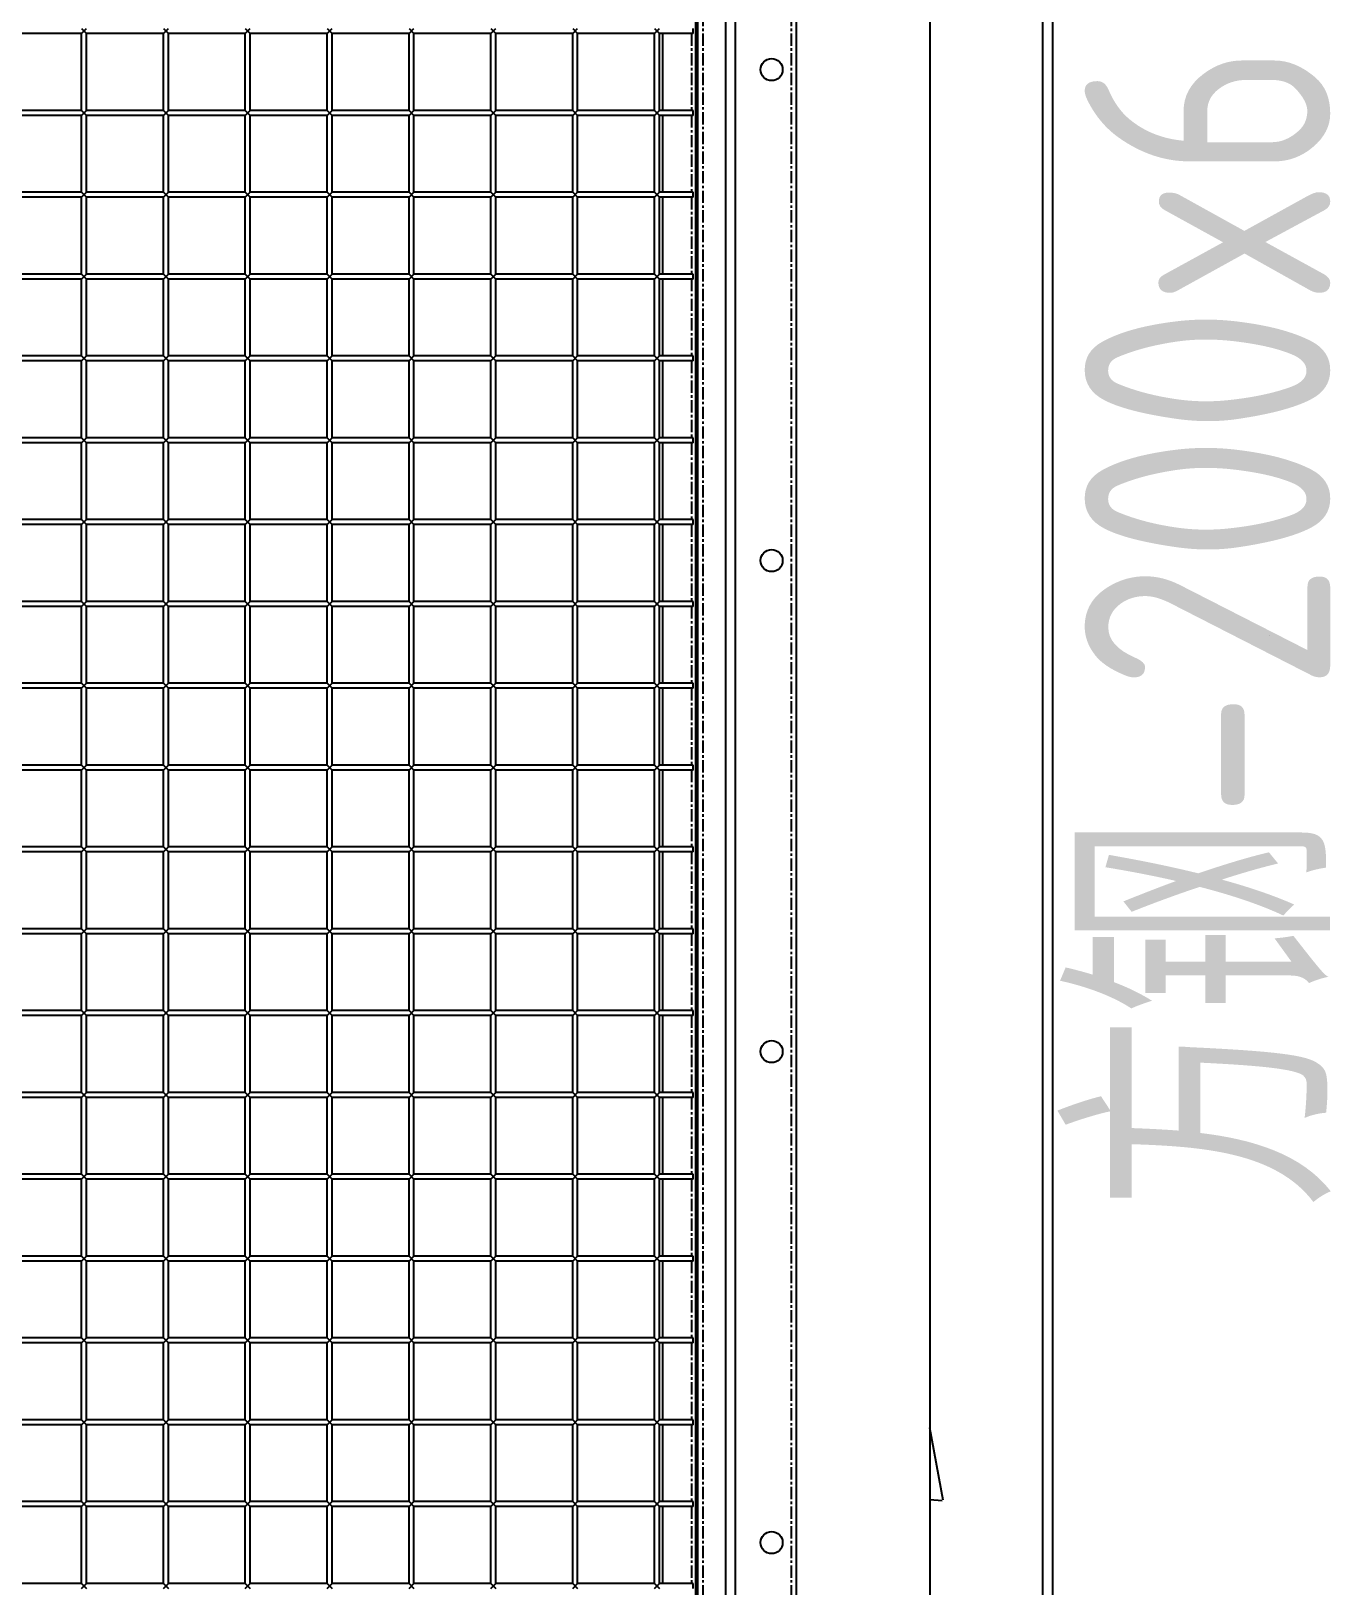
# Model space of a CAD drawing. Header units: millimetres. Extents: x -198529 to 244266, y -64 to 158464.
# Drawn here: x -143985 to -143191, y 107424 to 108374 of the extents above; entities that cross this region are included whole.
import ezdxf

# ---------------------------------------------------------------- set-up
doc = ezdxf.new("R2010")
doc.units = ezdxf.units.MM
doc.linetypes.add('CENTER', pattern=[12, 7.5, -1.5, 1.5, -1.5])
for name, color, linetype in [('0-DCC', 30, 'Continuous'), ('0-DCC-STRUC-T', 4, 'Continuous'), ('COIL-BANK', 8, 'Continuous'), ('K-CEIL-DCC-RACK', 10, 'Continuous')]:
    doc.layers.add(name, color=color, linetype=linetype)
doc.styles.add('EDRI-COM', font='tssdeng.shx', dxfattribs={"width": 0.8, "bigfont": 'hztxt.shx'})

# ---------------------------------------------------------------- blocks, each defined once
blk = doc.blocks.new('DCC2850x2600(左)')
at = {"color": 0, "linetype": 'Continuous'}
for p, q in [((50640, -74478.48), (50640, -71878.48)), ((50700, -71878.48), (50700, -74478.48)), ((50638.5, -71930.88), (50638.5, -74426.08)), ((50263.5, -73006.48), (50216.5, -73006.48)), ((50263.5, -73006.48), (50266.5, -73003.48)), ((50263.5, -73003.48), (50266.5, -73006.48)), ((50263.5, -73053.48), (50263.5, -73006.48)), ((50313.5, -73006.48), (50266.5, -73006.48)), ((50266.5, -73053.48), (50266.5, -73006.48)), ((50313.5, -73006.48), (50316.5, -73003.48)), ((50313.5, -73003.48), (50316.5, -73006.48)), ((50313.5, -73053.48), (50313.5, -73006.48)), ((50363.5, -73006.48), (50316.5, -73006.48)), ((50316.5, -73053.48), (50316.5, -73006.48)), ((50363.5, -73006.48), (50366.5, -73003.48)), ((50363.5, -73003.48), (50366.5, -73006.48)), ((50363.5, -73053.48), (50363.5, -73006.48)), ((50413.5, -73006.48), (50366.5, -73006.48)), ((50366.5, -73053.48), (50366.5, -73006.48)), ((50413.5, -73006.48), (50416.5, -73003.48)), ((50413.5, -73003.48), (50416.5, -73006.48)), ((50413.5, -73053.48), (50413.5, -73006.48)), ((50463.5, -73006.48), (50416.5, -73006.48)), ((50416.5, -73053.48), (50416.5, -73006.48)), ((50463.5, -73006.48), (50466.5, -73003.48)), ((50463.5, -73003.48), (50466.5, -73006.48)), ((50463.5, -73053.48), (50463.5, -73006.48)), ((50513.5, -73006.48), (50466.5, -73006.48)), ((50466.5, -73053.48), (50466.5, -73006.48)), ((50513.5, -73006.48), (50516.5, -73003.48)), ((50513.5, -73003.48), (50516.5, -73006.48)), ((50513.5, -73053.48), (50513.5, -73006.48)), ((50563.5, -73006.48), (50516.5, -73006.48)), ((50516.5, -73053.48), (50516.5, -73006.48)), ((50563.5, -73006.48), (50566.5, -73003.48)), ((50563.5, -73003.48), (50566.5, -73006.48)), ((50563.5, -73053.48), (50563.5, -73006.48)), ((50566.5, -73053.48), (50566.5, -73006.48)), ((50613.5, -73006.48), (50566.5, -73006.48)), ((50613.5, -73006.48), (50616.5, -73003.48)), ((50613.5, -73003.48), (50616.5, -73006.48)), ((50613.5, -73053.48), (50613.5, -73006.48)), ((50637, -73006.48), (50616.5, -73006.48)), ((50616.5, -73053.48), (50616.5, -73006.48)), ((50618.5, -73053.48), (50618.5, -73006.48)), ((50637, -73006.48), (50637, -73003.48)), ((50263.5, -73053.48), (50216.5, -73053.48)), ((50263.5, -73056.48), (50266.5, -73053.48)), ((50263.5, -73053.48), (50266.5, -73056.48)), ((50313.5, -73053.48), (50266.5, -73053.48)), ((50313.5, -73056.48), (50316.5, -73053.48)), ((50313.5, -73053.48), (50316.5, -73056.48)), ((50363.5, -73053.48), (50316.5, -73053.48)), ((50363.5, -73056.48), (50366.5, -73053.48)), ((50363.5, -73053.48), (50366.5, -73056.48)), ((50413.5, -73053.48), (50366.5, -73053.48)), ((50413.5, -73056.48), (50416.5, -73053.48)), ((50413.5, -73053.48), (50416.5, -73056.48)), ((50463.5, -73053.48), (50416.5, -73053.48)), ((50463.5, -73056.48), (50466.5, -73053.48)), ((50463.5, -73053.48), (50466.5, -73056.48)), ((50513.5, -73053.48), (50466.5, -73053.48)), ((50513.5, -73056.48), (50516.5, -73053.48)), ((50513.5, -73053.48), (50516.5, -73056.48)), ((50563.5, -73053.48), (50516.5, -73053.48)), ((50563.5, -73056.48), (50566.5, -73053.48)), ((50563.5, -73053.48), (50566.5, -73056.48)), ((50613.5, -73053.48), (50566.5, -73053.48)), ((50613.5, -73056.48), (50616.5, -73053.48)), ((50613.5, -73053.48), (50616.5, -73056.48)), ((50637, -73053.48), (50616.5, -73053.48)), ((50637, -73056.48), (50637, -73053.48)), ((50263.5, -73056.48), (50216.5, -73056.48)), ((50263.5, -73103.48), (50263.5, -73056.48)), ((50313.5, -73056.48), (50266.5, -73056.48)), ((50266.5, -73103.48), (50266.5, -73056.48)), ((50313.5, -73103.48), (50313.5, -73056.48)), ((50363.5, -73056.48), (50316.5, -73056.48)), ((50316.5, -73103.48), (50316.5, -73056.48)), ((50363.5, -73103.48), (50363.5, -73056.48)), ((50413.5, -73056.48), (50366.5, -73056.48)), ((50366.5, -73103.48), (50366.5, -73056.48)), ((50413.5, -73103.48), (50413.5, -73056.48)), ((50463.5, -73056.48), (50416.5, -73056.48)), ((50416.5, -73103.48), (50416.5, -73056.48)), ((50463.5, -73103.48), (50463.5, -73056.48)), ((50513.5, -73056.48), (50466.5, -73056.48)), ((50466.5, -73103.48), (50466.5, -73056.48)), ((50513.5, -73103.48), (50513.5, -73056.48)), ((50563.5, -73056.48), (50516.5, -73056.48)), ((50516.5, -73103.48), (50516.5, -73056.48)), ((50563.5, -73103.48), (50563.5, -73056.48)), ((50566.5, -73103.48), (50566.5, -73056.48)), ((50613.5, -73056.48), (50566.5, -73056.48)), ((50613.5, -73103.48), (50613.5, -73056.48)), ((50637, -73056.48), (50616.5, -73056.48)), ((50616.5, -73103.48), (50616.5, -73056.48)), ((50618.5, -73103.48), (50618.5, -73056.48)), ((50263.5, -73103.48), (50216.5, -73103.48)), ((50263.5, -73106.48), (50216.5, -73106.48)), ((50263.5, -73106.48), (50266.5, -73103.48)), ((50263.5, -73103.48), (50266.5, -73106.48)), ((50263.5, -73153.48), (50263.5, -73106.48)), ((50313.5, -73103.48), (50266.5, -73103.48)), ((50313.5, -73106.48), (50266.5, -73106.48)), ((50266.5, -73153.48), (50266.5, -73106.48)), ((50313.5, -73106.48), (50316.5, -73103.48)), ((50313.5, -73103.48), (50316.5, -73106.48)), ((50313.5, -73153.48), (50313.5, -73106.48)), ((50363.5, -73103.48), (50316.5, -73103.48)), ((50363.5, -73106.48), (50316.5, -73106.48)), ((50316.5, -73153.48), (50316.5, -73106.48)), ((50363.5, -73106.48), (50366.5, -73103.48)), ((50363.5, -73103.48), (50366.5, -73106.48)), ((50363.5, -73153.48), (50363.5, -73106.48)), ((50413.5, -73103.48), (50366.5, -73103.48)), ((50413.5, -73106.48), (50366.5, -73106.48)), ((50366.5, -73153.48), (50366.5, -73106.48)), ((50413.5, -73106.48), (50416.5, -73103.48)), ((50413.5, -73103.48), (50416.5, -73106.48)), ((50413.5, -73153.48), (50413.5, -73106.48)), ((50463.5, -73103.48), (50416.5, -73103.48)), ((50463.5, -73106.48), (50416.5, -73106.48)), ((50416.5, -73153.48), (50416.5, -73106.48)), ((50463.5, -73106.48), (50466.5, -73103.48)), ((50463.5, -73103.48), (50466.5, -73106.48)), ((50463.5, -73153.48), (50463.5, -73106.48)), ((50513.5, -73103.48), (50466.5, -73103.48)), ((50513.5, -73106.48), (50466.5, -73106.48)), ((50466.5, -73153.48), (50466.5, -73106.48)), ((50513.5, -73106.48), (50516.5, -73103.48)), ((50513.5, -73103.48), (50516.5, -73106.48)), ((50513.5, -73153.48), (50513.5, -73106.48)), ((50563.5, -73103.48), (50516.5, -73103.48)), ((50563.5, -73106.48), (50516.5, -73106.48)), ((50516.5, -73153.48), (50516.5, -73106.48)), ((50563.5, -73106.48), (50566.5, -73103.48)), ((50563.5, -73103.48), (50566.5, -73106.48)), ((50563.5, -73153.48), (50563.5, -73106.48)), ((50613.5, -73103.48), (50566.5, -73103.48)), ((50566.5, -73153.48), (50566.5, -73106.48)), ((50613.5, -73106.48), (50566.5, -73106.48)), ((50613.5, -73106.48), (50616.5, -73103.48)), ((50613.5, -73103.48), (50616.5, -73106.48)), ((50613.5, -73153.48), (50613.5, -73106.48)), ((50637, -73103.48), (50616.5, -73103.48)), ((50637, -73106.48), (50616.5, -73106.48)), ((50616.5, -73153.48), (50616.5, -73106.48)), ((50618.5, -73153.48), (50618.5, -73106.48)), ((50637, -73106.48), (50637, -73103.48)), ((50263.5, -73153.48), (50216.5, -73153.48)), ((50263.5, -73156.48), (50216.5, -73156.48)), ((50263.5, -73156.48), (50266.5, -73153.48)), ((50263.5, -73153.48), (50266.5, -73156.48)), ((50263.5, -73203.48), (50263.5, -73156.48)), ((50313.5, -73153.48), (50266.5, -73153.48)), ((50313.5, -73156.48), (50266.5, -73156.48)), ((50266.5, -73203.48), (50266.5, -73156.48)), ((50313.5, -73156.48), (50316.5, -73153.48)), ((50313.5, -73153.48), (50316.5, -73156.48)), ((50313.5, -73203.48), (50313.5, -73156.48)), ((50363.5, -73153.48), (50316.5, -73153.48)), ((50363.5, -73156.48), (50316.5, -73156.48)), ((50316.5, -73203.48), (50316.5, -73156.48)), ((50363.5, -73156.48), (50366.5, -73153.48)), ((50363.5, -73153.48), (50366.5, -73156.48)), ((50363.5, -73203.48), (50363.5, -73156.48)), ((50413.5, -73153.48), (50366.5, -73153.48)), ((50413.5, -73156.48), (50366.5, -73156.48)), ((50366.5, -73203.48), (50366.5, -73156.48)), ((50413.5, -73156.48), (50416.5, -73153.48)), ((50413.5, -73153.48), (50416.5, -73156.48)), ((50413.5, -73203.48), (50413.5, -73156.48)), ((50463.5, -73153.48), (50416.5, -73153.48)), ((50463.5, -73156.48), (50416.5, -73156.48)), ((50416.5, -73203.48), (50416.5, -73156.48)), ((50463.5, -73156.48), (50466.5, -73153.48)), ((50463.5, -73153.48), (50466.5, -73156.48)), ((50463.5, -73203.48), (50463.5, -73156.48)), ((50513.5, -73153.48), (50466.5, -73153.48)), ((50513.5, -73156.48), (50466.5, -73156.48)), ((50466.5, -73203.48), (50466.5, -73156.48)), ((50513.5, -73156.48), (50516.5, -73153.48)), ((50513.5, -73153.48), (50516.5, -73156.48)), ((50513.5, -73203.48), (50513.5, -73156.48)), ((50563.5, -73153.48), (50516.5, -73153.48)), ((50563.5, -73156.48), (50516.5, -73156.48)), ((50516.5, -73203.48), (50516.5, -73156.48)), ((50563.5, -73156.48), (50566.5, -73153.48)), ((50563.5, -73153.48), (50566.5, -73156.48)), ((50563.5, -73203.48), (50563.5, -73156.48)), ((50613.5, -73153.48), (50566.5, -73153.48)), ((50566.5, -73203.48), (50566.5, -73156.48)), ((50613.5, -73156.48), (50566.5, -73156.48)), ((50613.5, -73156.48), (50616.5, -73153.48)), ((50613.5, -73153.48), (50616.5, -73156.48)), ((50613.5, -73203.48), (50613.5, -73156.48)), ((50637, -73153.48), (50616.5, -73153.48)), ((50637, -73156.48), (50616.5, -73156.48)), ((50616.5, -73203.48), (50616.5, -73156.48)), ((50618.5, -73203.48), (50618.5, -73156.48)), ((50637, -73156.48), (50637, -73153.48)), ((50263.5, -73203.48), (50216.5, -73203.48)), ((50263.5, -73206.48), (50216.5, -73206.48)), ((50263.5, -73206.48), (50266.5, -73203.48)), ((50263.5, -73203.48), (50266.5, -73206.48)), ((50263.5, -73253.48), (50263.5, -73206.48)), ((50313.5, -73203.48), (50266.5, -73203.48)), ((50313.5, -73206.48), (50266.5, -73206.48)), ((50266.5, -73253.48), (50266.5, -73206.48)), ((50313.5, -73206.48), (50316.5, -73203.48)), ((50313.5, -73203.48), (50316.5, -73206.48)), ((50313.5, -73253.48), (50313.5, -73206.48)), ((50363.5, -73203.48), (50316.5, -73203.48)), ((50363.5, -73206.48), (50316.5, -73206.48)), ((50316.5, -73253.48), (50316.5, -73206.48)), ((50363.5, -73206.48), (50366.5, -73203.48)), ((50363.5, -73203.48), (50366.5, -73206.48)), ((50363.5, -73253.48), (50363.5, -73206.48)), ((50413.5, -73203.48), (50366.5, -73203.48)), ((50413.5, -73206.48), (50366.5, -73206.48)), ((50366.5, -73253.48), (50366.5, -73206.48)), ((50413.5, -73206.48), (50416.5, -73203.48)), ((50413.5, -73203.48), (50416.5, -73206.48)), ((50413.5, -73253.48), (50413.5, -73206.48)), ((50463.5, -73203.48), (50416.5, -73203.48)), ((50463.5, -73206.48), (50416.5, -73206.48)), ((50416.5, -73253.48), (50416.5, -73206.48)), ((50463.5, -73206.48), (50466.5, -73203.48)), ((50463.5, -73203.48), (50466.5, -73206.48)), ((50463.5, -73253.48), (50463.5, -73206.48)), ((50513.5, -73203.48), (50466.5, -73203.48)), ((50513.5, -73206.48), (50466.5, -73206.48)), ((50466.5, -73253.48), (50466.5, -73206.48)), ((50513.5, -73206.48), (50516.5, -73203.48)), ((50513.5, -73203.48), (50516.5, -73206.48)), ((50513.5, -73253.48), (50513.5, -73206.48)), ((50563.5, -73203.48), (50516.5, -73203.48)), ((50563.5, -73206.48), (50516.5, -73206.48)), ((50516.5, -73253.48), (50516.5, -73206.48)), ((50563.5, -73206.48), (50566.5, -73203.48)), ((50563.5, -73203.48), (50566.5, -73206.48)), ((50563.5, -73253.48), (50563.5, -73206.48)), ((50613.5, -73203.48), (50566.5, -73203.48)), ((50566.5, -73253.48), (50566.5, -73206.48)), ((50613.5, -73206.48), (50566.5, -73206.48)), ((50613.5, -73206.48), (50616.5, -73203.48)), ((50613.5, -73203.48), (50616.5, -73206.48)), ((50613.5, -73253.48), (50613.5, -73206.48)), ((50637, -73203.48), (50616.5, -73203.48)), ((50637, -73206.48), (50616.5, -73206.48)), ((50616.5, -73253.48), (50616.5, -73206.48)), ((50618.5, -73253.48), (50618.5, -73206.48)), ((50637, -73206.48), (50637, -73203.48)), ((50263.5, -73253.48), (50216.5, -73253.48)), ((50263.5, -73256.48), (50266.5, -73253.48)), ((50263.5, -73253.48), (50266.5, -73256.48)), ((50313.5, -73253.48), (50266.5, -73253.48)), ((50313.5, -73256.48), (50316.5, -73253.48)), ((50313.5, -73253.48), (50316.5, -73256.48)), ((50363.5, -73253.48), (50316.5, -73253.48)), ((50363.5, -73256.48), (50366.5, -73253.48)), ((50363.5, -73253.48), (50366.5, -73256.48)), ((50413.5, -73253.48), (50366.5, -73253.48)), ((50413.5, -73256.48), (50416.5, -73253.48)), ((50413.5, -73253.48), (50416.5, -73256.48)), ((50463.5, -73253.48), (50416.5, -73253.48)), ((50463.5, -73256.48), (50466.5, -73253.48)), ((50463.5, -73253.48), (50466.5, -73256.48)), ((50513.5, -73253.48), (50466.5, -73253.48)), ((50513.5, -73256.48), (50516.5, -73253.48)), ((50513.5, -73253.48), (50516.5, -73256.48)), ((50563.5, -73253.48), (50516.5, -73253.48)), ((50563.5, -73256.48), (50566.5, -73253.48)), ((50563.5, -73253.48), (50566.5, -73256.48)), ((50613.5, -73253.48), (50566.5, -73253.48)), ((50613.5, -73256.48), (50616.5, -73253.48)), ((50613.5, -73253.48), (50616.5, -73256.48)), ((50637, -73253.48), (50616.5, -73253.48)), ((50637, -73256.48), (50637, -73253.48)), ((50263.5, -73256.48), (50216.5, -73256.48)), ((50263.5, -73303.48), (50263.5, -73256.48)), ((50313.5, -73256.48), (50266.5, -73256.48)), ((50266.5, -73303.48), (50266.5, -73256.48)), ((50313.5, -73303.48), (50313.5, -73256.48)), ((50363.5, -73256.48), (50316.5, -73256.48)), ((50316.5, -73303.48), (50316.5, -73256.48)), ((50363.5, -73303.48), (50363.5, -73256.48)), ((50413.5, -73256.48), (50366.5, -73256.48)), ((50366.5, -73303.48), (50366.5, -73256.48)), ((50413.5, -73303.48), (50413.5, -73256.48)), ((50463.5, -73256.48), (50416.5, -73256.48)), ((50416.5, -73303.48), (50416.5, -73256.48)), ((50463.5, -73303.48), (50463.5, -73256.48)), ((50513.5, -73256.48), (50466.5, -73256.48)), ((50466.5, -73303.48), (50466.5, -73256.48)), ((50513.5, -73303.48), (50513.5, -73256.48)), ((50563.5, -73256.48), (50516.5, -73256.48)), ((50516.5, -73303.48), (50516.5, -73256.48)), ((50563.5, -73303.48), (50563.5, -73256.48)), ((50566.5, -73303.48), (50566.5, -73256.48)), ((50613.5, -73256.48), (50566.5, -73256.48)), ((50613.5, -73303.48), (50613.5, -73256.48)), ((50637, -73256.48), (50616.5, -73256.48)), ((50616.5, -73303.48), (50616.5, -73256.48)), ((50618.5, -73303.48), (50618.5, -73256.48)), ((50263.5, -73303.48), (50216.5, -73303.48)), ((50263.5, -73306.48), (50216.5, -73306.48)), ((50263.5, -73306.48), (50266.5, -73303.48)), ((50263.5, -73303.48), (50266.5, -73306.48)), ((50263.5, -73353.48), (50263.5, -73306.48)), ((50313.5, -73303.48), (50266.5, -73303.48)), ((50313.5, -73306.48), (50266.5, -73306.48)), ((50266.5, -73353.48), (50266.5, -73306.48)), ((50313.5, -73306.48), (50316.5, -73303.48)), ((50313.5, -73303.48), (50316.5, -73306.48)), ((50313.5, -73353.48), (50313.5, -73306.48)), ((50363.5, -73303.48), (50316.5, -73303.48)), ((50363.5, -73306.48), (50316.5, -73306.48)), ((50316.5, -73353.48), (50316.5, -73306.48)), ((50363.5, -73306.48), (50366.5, -73303.48)), ((50363.5, -73303.48), (50366.5, -73306.48)), ((50363.5, -73353.48), (50363.5, -73306.48)), ((50413.5, -73303.48), (50366.5, -73303.48)), ((50413.5, -73306.48), (50366.5, -73306.48)), ((50366.5, -73353.48), (50366.5, -73306.48)), ((50413.5, -73306.48), (50416.5, -73303.48)), ((50413.5, -73303.48), (50416.5, -73306.48)), ((50413.5, -73353.48), (50413.5, -73306.48)), ((50463.5, -73303.48), (50416.5, -73303.48)), ((50463.5, -73306.48), (50416.5, -73306.48)), ((50416.5, -73353.48), (50416.5, -73306.48)), ((50463.5, -73306.48), (50466.5, -73303.48)), ((50463.5, -73303.48), (50466.5, -73306.48)), ((50463.5, -73353.48), (50463.5, -73306.48)), ((50513.5, -73303.48), (50466.5, -73303.48)), ((50513.5, -73306.48), (50466.5, -73306.48)), ((50466.5, -73353.48), (50466.5, -73306.48)), ((50513.5, -73306.48), (50516.5, -73303.48)), ((50513.5, -73303.48), (50516.5, -73306.48)), ((50513.5, -73353.48), (50513.5, -73306.48)), ((50563.5, -73303.48), (50516.5, -73303.48)), ((50563.5, -73306.48), (50516.5, -73306.48)), ((50516.5, -73353.48), (50516.5, -73306.48)), ((50563.5, -73306.48), (50566.5, -73303.48)), ((50563.5, -73303.48), (50566.5, -73306.48)), ((50563.5, -73353.48), (50563.5, -73306.48)), ((50613.5, -73303.48), (50566.5, -73303.48)), ((50566.5, -73353.48), (50566.5, -73306.48)), ((50613.5, -73306.48), (50566.5, -73306.48)), ((50613.5, -73306.48), (50616.5, -73303.48)), ((50613.5, -73303.48), (50616.5, -73306.48)), ((50613.5, -73353.48), (50613.5, -73306.48)), ((50637, -73303.48), (50616.5, -73303.48)), ((50637, -73306.48), (50616.5, -73306.48)), ((50616.5, -73353.48), (50616.5, -73306.48)), ((50618.5, -73353.48), (50618.5, -73306.48)), ((50637, -73306.48), (50637, -73303.48)), ((50263.5, -73353.48), (50216.5, -73353.48)), ((50263.5, -73356.48), (50216.5, -73356.48)), ((50263.5, -73356.48), (50266.5, -73353.48)), ((50263.5, -73353.48), (50266.5, -73356.48)), ((50263.5, -73403.48), (50263.5, -73356.48)), ((50313.5, -73353.48), (50266.5, -73353.48)), ((50313.5, -73356.48), (50266.5, -73356.48)), ((50266.5, -73403.48), (50266.5, -73356.48)), ((50313.5, -73356.48), (50316.5, -73353.48)), ((50313.5, -73353.48), (50316.5, -73356.48)), ((50313.5, -73403.48), (50313.5, -73356.48)), ((50363.5, -73353.48), (50316.5, -73353.48)), ((50363.5, -73356.48), (50316.5, -73356.48)), ((50316.5, -73403.48), (50316.5, -73356.48)), ((50363.5, -73356.48), (50366.5, -73353.48)), ((50363.5, -73353.48), (50366.5, -73356.48)), ((50363.5, -73403.48), (50363.5, -73356.48)), ((50413.5, -73353.48), (50366.5, -73353.48)), ((50413.5, -73356.48), (50366.5, -73356.48)), ((50366.5, -73403.48), (50366.5, -73356.48)), ((50413.5, -73353.48), (50416.5, -73356.48)), ((50413.5, -73356.48), (50416.5, -73353.48)), ((50413.5, -73403.48), (50413.5, -73356.48)), ((50463.5, -73353.48), (50416.5, -73353.48)), ((50463.5, -73356.48), (50416.5, -73356.48)), ((50416.5, -73403.48), (50416.5, -73356.48)), ((50463.5, -73356.48), (50466.5, -73353.48)), ((50463.5, -73353.48), (50466.5, -73356.48)), ((50463.5, -73403.48), (50463.5, -73356.48)), ((50513.5, -73353.48), (50466.5, -73353.48)), ((50513.5, -73356.48), (50466.5, -73356.48)), ((50466.5, -73403.48), (50466.5, -73356.48)), ((50513.5, -73356.48), (50516.5, -73353.48)), ((50513.5, -73353.48), (50516.5, -73356.48)), ((50513.5, -73403.48), (50513.5, -73356.48)), ((50563.5, -73353.48), (50516.5, -73353.48)), ((50563.5, -73356.48), (50516.5, -73356.48)), ((50516.5, -73403.48), (50516.5, -73356.48)), ((50563.5, -73356.48), (50566.5, -73353.48)), ((50563.5, -73353.48), (50566.5, -73356.48)), ((50563.5, -73403.48), (50563.5, -73356.48)), ((50613.5, -73353.48), (50566.5, -73353.48)), ((50566.5, -73403.48), (50566.5, -73356.48)), ((50613.5, -73356.48), (50566.5, -73356.48)), ((50613.5, -73356.48), (50616.5, -73353.48)), ((50613.5, -73353.48), (50616.5, -73356.48)), ((50613.5, -73403.48), (50613.5, -73356.48)), ((50637, -73353.48), (50616.5, -73353.48)), ((50637, -73356.48), (50616.5, -73356.48)), ((50616.5, -73403.48), (50616.5, -73356.48)), ((50618.5, -73403.48), (50618.5, -73356.48)), ((50637, -73356.48), (50637, -73353.48)), ((50263.5, -73403.48), (50216.5, -73403.48)), ((50263.5, -73406.48), (50216.5, -73406.48)), ((50263.5, -73403.48), (50266.5, -73406.48)), ((50263.5, -73406.48), (50266.5, -73403.48)), ((50263.5, -73453.48), (50263.5, -73406.48)), ((50313.5, -73403.48), (50266.5, -73403.48)), ((50313.5, -73406.48), (50266.5, -73406.48)), ((50266.5, -73453.48), (50266.5, -73406.48)), ((50313.5, -73406.48), (50316.5, -73403.48)), ((50313.5, -73403.48), (50316.5, -73406.48)), ((50313.5, -73453.48), (50313.5, -73406.48)), ((50363.5, -73403.48), (50316.5, -73403.48)), ((50363.5, -73406.48), (50316.5, -73406.48)), ((50316.5, -73453.48), (50316.5, -73406.48)), ((50363.5, -73403.48), (50366.5, -73406.48)), ((50363.5, -73406.48), (50366.5, -73403.48)), ((50363.5, -73453.48), (50363.5, -73406.48)), ((50413.5, -73403.48), (50366.5, -73403.48)), ((50413.5, -73406.48), (50366.5, -73406.48)), ((50366.5, -73453.48), (50366.5, -73406.48)), ((50413.5, -73403.48), (50416.5, -73406.48)), ((50413.5, -73406.48), (50416.5, -73403.48)), ((50413.5, -73453.48), (50413.5, -73406.48)), ((50463.5, -73403.48), (50416.5, -73403.48)), ((50463.5, -73406.48), (50416.5, -73406.48)), ((50416.5, -73453.48), (50416.5, -73406.48)), ((50463.5, -73403.48), (50466.5, -73406.48)), ((50463.5, -73406.48), (50466.5, -73403.48)), ((50463.5, -73453.48), (50463.5, -73406.48)), ((50513.5, -73403.48), (50466.5, -73403.48)), ((50513.5, -73406.48), (50466.5, -73406.48)), ((50466.5, -73453.48), (50466.5, -73406.48)), ((50513.5, -73406.48), (50516.5, -73403.48)), ((50513.5, -73403.48), (50516.5, -73406.48)), ((50513.5, -73453.48), (50513.5, -73406.48)), ((50563.5, -73403.48), (50516.5, -73403.48)), ((50563.5, -73406.48), (50516.5, -73406.48)), ((50516.5, -73453.48), (50516.5, -73406.48)), ((50563.5, -73403.48), (50566.5, -73406.48)), ((50563.5, -73406.48), (50566.5, -73403.48)), ((50563.5, -73453.48), (50563.5, -73406.48)), ((50613.5, -73403.48), (50566.5, -73403.48)), ((50566.5, -73453.48), (50566.5, -73406.48)), ((50613.5, -73406.48), (50566.5, -73406.48)), ((50613.5, -73403.48), (50616.5, -73406.48)), ((50613.5, -73406.48), (50616.5, -73403.48)), ((50613.5, -73453.48), (50613.5, -73406.48)), ((50637, -73403.48), (50616.5, -73403.48)), ((50637, -73406.48), (50616.5, -73406.48)), ((50616.5, -73453.48), (50616.5, -73406.48)), ((50618.5, -73453.48), (50618.5, -73406.48)), ((50637, -73406.48), (50637, -73403.48)), ((50263.5, -73453.48), (50216.5, -73453.48)), ((50263.5, -73453.48), (50266.5, -73456.48)), ((50263.5, -73456.48), (50266.5, -73453.48)), ((50313.5, -73453.48), (50266.5, -73453.48)), ((50313.5, -73453.48), (50316.5, -73456.48)), ((50313.5, -73456.48), (50316.5, -73453.48)), ((50363.5, -73453.48), (50316.5, -73453.48)), ((50363.5, -73453.48), (50366.5, -73456.48)), ((50363.5, -73456.48), (50366.5, -73453.48)), ((50413.5, -73453.48), (50366.5, -73453.48)), ((50413.5, -73453.48), (50416.5, -73456.48)), ((50413.5, -73456.48), (50416.5, -73453.48)), ((50463.5, -73453.48), (50416.5, -73453.48)), ((50463.5, -73453.48), (50466.5, -73456.48)), ((50463.5, -73456.48), (50466.5, -73453.48)), ((50513.5, -73453.48), (50466.5, -73453.48)), ((50513.5, -73453.48), (50516.5, -73456.48)), ((50513.5, -73456.48), (50516.5, -73453.48)), ((50563.5, -73453.48), (50516.5, -73453.48)), ((50563.5, -73453.48), (50566.5, -73456.48)), ((50563.5, -73456.48), (50566.5, -73453.48)), ((50613.5, -73453.48), (50566.5, -73453.48)), ((50613.5, -73453.48), (50616.5, -73456.48)), ((50613.5, -73456.48), (50616.5, -73453.48)), ((50637, -73453.48), (50616.5, -73453.48)), ((50637, -73456.48), (50637, -73453.48)), ((50263.5, -73456.48), (50216.5, -73456.48)), ((50263.5, -73503.48), (50263.5, -73456.48)), ((50313.5, -73456.48), (50266.5, -73456.48)), ((50266.5, -73503.48), (50266.5, -73456.48)), ((50313.5, -73503.48), (50313.5, -73456.48)), ((50363.5, -73456.48), (50316.5, -73456.48)), ((50316.5, -73503.48), (50316.5, -73456.48)), ((50363.5, -73503.48), (50363.5, -73456.48)), ((50413.5, -73456.48), (50366.5, -73456.48)), ((50366.5, -73503.48), (50366.5, -73456.48)), ((50413.5, -73503.48), (50413.5, -73456.48)), ((50463.5, -73456.48), (50416.5, -73456.48)), ((50416.5, -73503.48), (50416.5, -73456.48)), ((50463.5, -73503.48), (50463.5, -73456.48)), ((50513.5, -73456.48), (50466.5, -73456.48)), ((50466.5, -73503.48), (50466.5, -73456.48)), ((50513.5, -73503.48), (50513.5, -73456.48)), ((50563.5, -73456.48), (50516.5, -73456.48)), ((50516.5, -73503.48), (50516.5, -73456.48)), ((50563.5, -73503.48), (50563.5, -73456.48)), ((50566.5, -73503.48), (50566.5, -73456.48)), ((50613.5, -73456.48), (50566.5, -73456.48)), ((50613.5, -73503.48), (50613.5, -73456.48)), ((50637, -73456.48), (50616.5, -73456.48)), ((50616.5, -73503.48), (50616.5, -73456.48)), ((50618.5, -73503.48), (50618.5, -73456.48)), ((50263.5, -73503.48), (50216.5, -73503.48)), ((50263.5, -73506.48), (50216.5, -73506.48)), ((50263.5, -73503.48), (50266.5, -73506.48)), ((50263.5, -73506.48), (50266.5, -73503.48)), ((50263.5, -73553.48), (50263.5, -73506.48)), ((50313.5, -73503.48), (50266.5, -73503.48)), ((50313.5, -73506.48), (50266.5, -73506.48)), ((50266.5, -73553.48), (50266.5, -73506.48)), ((50313.5, -73503.48), (50316.5, -73506.48)), ((50313.5, -73506.48), (50316.5, -73503.48)), ((50313.5, -73553.48), (50313.5, -73506.48)), ((50363.5, -73503.48), (50316.5, -73503.48)), ((50363.5, -73506.48), (50316.5, -73506.48)), ((50316.5, -73553.48), (50316.5, -73506.48)), ((50363.5, -73503.48), (50366.5, -73506.48)), ((50363.5, -73506.48), (50366.5, -73503.48)), ((50363.5, -73553.48), (50363.5, -73506.48)), ((50413.5, -73503.48), (50366.5, -73503.48)), ((50413.5, -73506.48), (50366.5, -73506.48)), ((50366.5, -73553.48), (50366.5, -73506.48)), ((50413.5, -73503.48), (50416.5, -73506.48)), ((50413.5, -73506.48), (50416.5, -73503.48)), ((50413.5, -73553.48), (50413.5, -73506.48)), ((50463.5, -73503.48), (50416.5, -73503.48)), ((50463.5, -73506.48), (50416.5, -73506.48)), ((50416.5, -73553.48), (50416.5, -73506.48)), ((50463.5, -73503.48), (50466.5, -73506.48)), ((50463.5, -73506.48), (50466.5, -73503.48)), ((50463.5, -73553.48), (50463.5, -73506.48)), ((50513.5, -73503.48), (50466.5, -73503.48)), ((50513.5, -73506.48), (50466.5, -73506.48)), ((50466.5, -73553.48), (50466.5, -73506.48)), ((50513.5, -73503.48), (50516.5, -73506.48)), ((50513.5, -73506.48), (50516.5, -73503.48)), ((50513.5, -73553.48), (50513.5, -73506.48)), ((50563.5, -73503.48), (50516.5, -73503.48)), ((50563.5, -73506.48), (50516.5, -73506.48)), ((50516.5, -73553.48), (50516.5, -73506.48)), ((50563.5, -73503.48), (50566.5, -73506.48)), ((50563.5, -73506.48), (50566.5, -73503.48)), ((50563.5, -73553.48), (50563.5, -73506.48)), ((50613.5, -73503.48), (50566.5, -73503.48)), ((50566.5, -73553.48), (50566.5, -73506.48)), ((50613.5, -73506.48), (50566.5, -73506.48)), ((50613.5, -73503.48), (50616.5, -73506.48)), ((50613.5, -73506.48), (50616.5, -73503.48)), ((50613.5, -73553.48), (50613.5, -73506.48)), ((50637, -73503.48), (50616.5, -73503.48)), ((50637, -73506.48), (50616.5, -73506.48)), ((50616.5, -73553.48), (50616.5, -73506.48)), ((50618.5, -73553.48), (50618.5, -73506.48)), ((50637, -73506.48), (50637, -73503.48)), ((50263.5, -73553.48), (50216.5, -73553.48)), ((50263.5, -73556.48), (50216.5, -73556.48)), ((50263.5, -73553.48), (50266.5, -73556.48)), ((50263.5, -73556.48), (50266.5, -73553.48)), ((50263.5, -73603.48), (50263.5, -73556.48)), ((50313.5, -73553.48), (50266.5, -73553.48)), ((50313.5, -73556.48), (50266.5, -73556.48)), ((50266.5, -73603.48), (50266.5, -73556.48)), ((50313.5, -73553.48), (50316.5, -73556.48)), ((50313.5, -73556.48), (50316.5, -73553.48)), ((50313.5, -73603.48), (50313.5, -73556.48)), ((50363.5, -73553.48), (50316.5, -73553.48)), ((50363.5, -73556.48), (50316.5, -73556.48)), ((50316.5, -73603.48), (50316.5, -73556.48)), ((50363.5, -73553.48), (50366.5, -73556.48)), ((50363.5, -73556.48), (50366.5, -73553.48)), ((50363.5, -73603.48), (50363.5, -73556.48)), ((50413.5, -73553.48), (50366.5, -73553.48)), ((50413.5, -73556.48), (50366.5, -73556.48)), ((50366.5, -73603.48), (50366.5, -73556.48)), ((50413.5, -73553.48), (50416.5, -73556.48)), ((50413.5, -73556.48), (50416.5, -73553.48)), ((50413.5, -73603.48), (50413.5, -73556.48)), ((50463.5, -73553.48), (50416.5, -73553.48)), ((50463.5, -73556.48), (50416.5, -73556.48)), ((50416.5, -73603.48), (50416.5, -73556.48)), ((50463.5, -73553.48), (50466.5, -73556.48)), ((50463.5, -73556.48), (50466.5, -73553.48)), ((50463.5, -73603.48), (50463.5, -73556.48)), ((50513.5, -73553.48), (50466.5, -73553.48)), ((50513.5, -73556.48), (50466.5, -73556.48)), ((50466.5, -73603.48), (50466.5, -73556.48)), ((50513.5, -73553.48), (50516.5, -73556.48)), ((50513.5, -73556.48), (50516.5, -73553.48)), ((50513.5, -73603.48), (50513.5, -73556.48)), ((50563.5, -73553.48), (50516.5, -73553.48)), ((50563.5, -73556.48), (50516.5, -73556.48)), ((50516.5, -73603.48), (50516.5, -73556.48)), ((50563.5, -73553.48), (50566.5, -73556.48)), ((50563.5, -73556.48), (50566.5, -73553.48)), ((50563.5, -73603.48), (50563.5, -73556.48)), ((50613.5, -73553.48), (50566.5, -73553.48)), ((50566.5, -73603.48), (50566.5, -73556.48)), ((50613.5, -73556.48), (50566.5, -73556.48)), ((50613.5, -73553.48), (50616.5, -73556.48)), ((50613.5, -73556.48), (50616.5, -73553.48)), ((50613.5, -73603.48), (50613.5, -73556.48)), ((50637, -73553.48), (50616.5, -73553.48)), ((50637, -73556.48), (50616.5, -73556.48)), ((50616.5, -73603.48), (50616.5, -73556.48)), ((50618.5, -73603.48), (50618.5, -73556.48)), ((50637, -73556.48), (50637, -73553.48)), ((50263.5, -73603.48), (50216.5, -73603.48)), ((50263.5, -73603.48), (50266.5, -73606.48)), ((50263.5, -73606.48), (50266.5, -73603.48)), ((50313.5, -73603.48), (50266.5, -73603.48)), ((50313.5, -73603.48), (50316.5, -73606.48)), ((50313.5, -73606.48), (50316.5, -73603.48)), ((50363.5, -73603.48), (50316.5, -73603.48)), ((50363.5, -73603.48), (50366.5, -73606.48)), ((50363.5, -73606.48), (50366.5, -73603.48)), ((50413.5, -73603.48), (50366.5, -73603.48)), ((50413.5, -73603.48), (50416.5, -73606.48)), ((50413.5, -73606.48), (50416.5, -73603.48)), ((50463.5, -73603.48), (50416.5, -73603.48)), ((50463.5, -73603.48), (50466.5, -73606.48)), ((50463.5, -73606.48), (50466.5, -73603.48)), ((50513.5, -73603.48), (50466.5, -73603.48)), ((50513.5, -73603.48), (50516.5, -73606.48)), ((50513.5, -73606.48), (50516.5, -73603.48)), ((50563.5, -73603.48), (50516.5, -73603.48)), ((50563.5, -73603.48), (50566.5, -73606.48)), ((50563.5, -73606.48), (50566.5, -73603.48)), ((50613.5, -73603.48), (50566.5, -73603.48)), ((50613.5, -73603.48), (50616.5, -73606.48)), ((50613.5, -73606.48), (50616.5, -73603.48)), ((50637, -73603.48), (50616.5, -73603.48)), ((50637, -73606.48), (50637, -73603.48)), ((50263.5, -73606.48), (50216.5, -73606.48)), ((50263.5, -73653.48), (50263.5, -73606.48)), ((50313.5, -73606.48), (50266.5, -73606.48)), ((50266.5, -73653.48), (50266.5, -73606.48)), ((50313.5, -73653.48), (50313.5, -73606.48)), ((50363.5, -73606.48), (50316.5, -73606.48)), ((50316.5, -73653.48), (50316.5, -73606.48)), ((50363.5, -73653.48), (50363.5, -73606.48)), ((50413.5, -73606.48), (50366.5, -73606.48)), ((50366.5, -73653.48), (50366.5, -73606.48)), ((50413.5, -73653.48), (50413.5, -73606.48)), ((50463.5, -73606.48), (50416.5, -73606.48)), ((50416.5, -73653.48), (50416.5, -73606.48)), ((50463.5, -73653.48), (50463.5, -73606.48)), ((50513.5, -73606.48), (50466.5, -73606.48)), ((50466.5, -73653.48), (50466.5, -73606.48)), ((50513.5, -73653.48), (50513.5, -73606.48)), ((50563.5, -73606.48), (50516.5, -73606.48)), ((50516.5, -73653.48), (50516.5, -73606.48)), ((50563.5, -73653.48), (50563.5, -73606.48)), ((50566.5, -73653.48), (50566.5, -73606.48)), ((50613.5, -73606.48), (50566.5, -73606.48)), ((50613.5, -73653.48), (50613.5, -73606.48)), ((50637, -73606.48), (50616.5, -73606.48)), ((50616.5, -73653.48), (50616.5, -73606.48)), ((50618.5, -73653.48), (50618.5, -73606.48)), ((50263.5, -73653.48), (50216.5, -73653.48)), ((50263.5, -73653.48), (50266.5, -73656.48)), ((50263.5, -73656.48), (50266.5, -73653.48)), ((50313.5, -73653.48), (50266.5, -73653.48)), ((50313.5, -73653.48), (50316.5, -73656.48)), ((50313.5, -73656.48), (50316.5, -73653.48)), ((50363.5, -73653.48), (50316.5, -73653.48)), ((50363.5, -73653.48), (50366.5, -73656.48)), ((50363.5, -73656.48), (50366.5, -73653.48)), ((50413.5, -73653.48), (50366.5, -73653.48)), ((50413.5, -73653.48), (50416.5, -73656.48)), ((50413.5, -73656.48), (50416.5, -73653.48)), ((50463.5, -73653.48), (50416.5, -73653.48)), ((50463.5, -73653.48), (50466.5, -73656.48)), ((50463.5, -73656.48), (50466.5, -73653.48)), ((50513.5, -73653.48), (50466.5, -73653.48)), ((50513.5, -73653.48), (50516.5, -73656.48)), ((50513.5, -73656.48), (50516.5, -73653.48)), ((50563.5, -73653.48), (50516.5, -73653.48)), ((50563.5, -73653.48), (50566.5, -73656.48)), ((50563.5, -73656.48), (50566.5, -73653.48)), ((50613.5, -73653.48), (50566.5, -73653.48)), ((50613.5, -73653.48), (50616.5, -73656.48)), ((50613.5, -73656.48), (50616.5, -73653.48)), ((50637, -73653.48), (50616.5, -73653.48)), ((50637, -73656.48), (50637, -73653.48)), ((50263.5, -73656.48), (50216.5, -73656.48)), ((50263.5, -73703.48), (50263.5, -73656.48)), ((50313.5, -73656.48), (50266.5, -73656.48)), ((50266.5, -73703.48), (50266.5, -73656.48)), ((50313.5, -73703.48), (50313.5, -73656.48)), ((50363.5, -73656.48), (50316.5, -73656.48)), ((50316.5, -73703.48), (50316.5, -73656.48)), ((50363.5, -73703.48), (50363.5, -73656.48)), ((50413.5, -73656.48), (50366.5, -73656.48)), ((50366.5, -73703.48), (50366.5, -73656.48)), ((50413.5, -73703.48), (50413.5, -73656.48)), ((50463.5, -73656.48), (50416.5, -73656.48)), ((50416.5, -73703.48), (50416.5, -73656.48)), ((50463.5, -73703.48), (50463.5, -73656.48)), ((50513.5, -73656.48), (50466.5, -73656.48)), ((50466.5, -73703.48), (50466.5, -73656.48)), ((50513.5, -73703.48), (50513.5, -73656.48)), ((50563.5, -73656.48), (50516.5, -73656.48)), ((50516.5, -73703.48), (50516.5, -73656.48)), ((50563.5, -73703.48), (50563.5, -73656.48)), ((50566.5, -73703.48), (50566.5, -73656.48)), ((50613.5, -73656.48), (50566.5, -73656.48)), ((50613.5, -73703.48), (50613.5, -73656.48)), ((50637, -73656.48), (50616.5, -73656.48)), ((50616.5, -73703.48), (50616.5, -73656.48)), ((50618.5, -73703.48), (50618.5, -73656.48)), ((50263.5, -73703.48), (50216.5, -73703.48)), ((50263.5, -73706.48), (50216.5, -73706.48)), ((50263.5, -73703.48), (50266.5, -73706.48)), ((50263.5, -73706.48), (50266.5, -73703.48)), ((50263.5, -73753.48), (50263.5, -73706.48)), ((50313.5, -73703.48), (50266.5, -73703.48)), ((50313.5, -73706.48), (50266.5, -73706.48)), ((50266.5, -73753.48), (50266.5, -73706.48)), ((50313.5, -73703.48), (50316.5, -73706.48)), ((50313.5, -73706.48), (50316.5, -73703.48)), ((50313.5, -73753.48), (50313.5, -73706.48)), ((50363.5, -73703.48), (50316.5, -73703.48)), ((50363.5, -73706.48), (50316.5, -73706.48)), ((50316.5, -73753.48), (50316.5, -73706.48)), ((50363.5, -73703.48), (50366.5, -73706.48)), ((50363.5, -73706.48), (50366.5, -73703.48)), ((50363.5, -73753.48), (50363.5, -73706.48)), ((50413.5, -73703.48), (50366.5, -73703.48)), ((50413.5, -73706.48), (50366.5, -73706.48)), ((50366.5, -73753.48), (50366.5, -73706.48)), ((50413.5, -73703.48), (50416.5, -73706.48)), ((50413.5, -73706.48), (50416.5, -73703.48)), ((50413.5, -73753.48), (50413.5, -73706.48)), ((50463.5, -73703.48), (50416.5, -73703.48)), ((50463.5, -73706.48), (50416.5, -73706.48)), ((50416.5, -73753.48), (50416.5, -73706.48)), ((50463.5, -73703.48), (50466.5, -73706.48)), ((50463.5, -73706.48), (50466.5, -73703.48)), ((50463.5, -73753.48), (50463.5, -73706.48)), ((50513.5, -73703.48), (50466.5, -73703.48)), ((50513.5, -73706.48), (50466.5, -73706.48)), ((50466.5, -73753.48), (50466.5, -73706.48)), ((50513.5, -73703.48), (50516.5, -73706.48)), ((50513.5, -73706.48), (50516.5, -73703.48)), ((50513.5, -73753.48), (50513.5, -73706.48)), ((50563.5, -73703.48), (50516.5, -73703.48)), ((50563.5, -73706.48), (50516.5, -73706.48)), ((50516.5, -73753.48), (50516.5, -73706.48)), ((50563.5, -73703.48), (50566.5, -73706.48)), ((50563.5, -73706.48), (50566.5, -73703.48)), ((50563.5, -73753.48), (50563.5, -73706.48)), ((50613.5, -73703.48), (50566.5, -73703.48)), ((50566.5, -73753.48), (50566.5, -73706.48)), ((50613.5, -73706.48), (50566.5, -73706.48)), ((50613.5, -73703.48), (50616.5, -73706.48)), ((50613.5, -73706.48), (50616.5, -73703.48)), ((50613.5, -73753.48), (50613.5, -73706.48)), ((50637, -73703.48), (50616.5, -73703.48)), ((50637, -73706.48), (50616.5, -73706.48)), ((50616.5, -73753.48), (50616.5, -73706.48)), ((50618.5, -73753.48), (50618.5, -73706.48)), ((50637, -73706.48), (50637, -73703.48)), ((50263.5, -73753.48), (50216.5, -73753.48)), ((50263.5, -73756.48), (50216.5, -73756.48)), ((50263.5, -73753.48), (50266.5, -73756.48)), ((50263.5, -73756.48), (50266.5, -73753.48)), ((50263.5, -73803.48), (50263.5, -73756.48)), ((50313.5, -73753.48), (50266.5, -73753.48)), ((50313.5, -73756.48), (50266.5, -73756.48)), ((50266.5, -73803.48), (50266.5, -73756.48)), ((50313.5, -73753.48), (50316.5, -73756.48)), ((50313.5, -73756.48), (50316.5, -73753.48)), ((50313.5, -73803.48), (50313.5, -73756.48)), ((50363.5, -73753.48), (50316.5, -73753.48)), ((50363.5, -73756.48), (50316.5, -73756.48)), ((50316.5, -73803.48), (50316.5, -73756.48)), ((50363.5, -73753.48), (50366.5, -73756.48)), ((50363.5, -73756.48), (50366.5, -73753.48)), ((50363.5, -73803.48), (50363.5, -73756.48)), ((50413.5, -73753.48), (50366.5, -73753.48)), ((50413.5, -73756.48), (50366.5, -73756.48)), ((50366.5, -73803.48), (50366.5, -73756.48)), ((50413.5, -73753.48), (50416.5, -73756.48)), ((50413.5, -73756.48), (50416.5, -73753.48)), ((50413.5, -73803.48), (50413.5, -73756.48)), ((50463.5, -73753.48), (50416.5, -73753.48)), ((50463.5, -73756.48), (50416.5, -73756.48)), ((50416.5, -73803.48), (50416.5, -73756.48)), ((50463.5, -73753.48), (50466.5, -73756.48)), ((50463.5, -73756.48), (50466.5, -73753.48)), ((50463.5, -73803.48), (50463.5, -73756.48)), ((50513.5, -73753.48), (50466.5, -73753.48)), ((50513.5, -73756.48), (50466.5, -73756.48)), ((50466.5, -73803.48), (50466.5, -73756.48)), ((50513.5, -73753.48), (50516.5, -73756.48)), ((50513.5, -73756.48), (50516.5, -73753.48)), ((50513.5, -73803.48), (50513.5, -73756.48)), ((50563.5, -73753.48), (50516.5, -73753.48)), ((50563.5, -73756.48), (50516.5, -73756.48)), ((50516.5, -73803.48), (50516.5, -73756.48)), ((50563.5, -73753.48), (50566.5, -73756.48)), ((50563.5, -73756.48), (50566.5, -73753.48)), ((50563.5, -73803.48), (50563.5, -73756.48)), ((50613.5, -73753.48), (50566.5, -73753.48)), ((50566.5, -73803.48), (50566.5, -73756.48)), ((50613.5, -73756.48), (50566.5, -73756.48)), ((50613.5, -73753.48), (50616.5, -73756.48)), ((50613.5, -73756.48), (50616.5, -73753.48)), ((50613.5, -73803.48), (50613.5, -73756.48)), ((50637, -73753.48), (50616.5, -73753.48)), ((50637, -73756.48), (50616.5, -73756.48)), ((50616.5, -73803.48), (50616.5, -73756.48)), ((50618.5, -73803.48), (50618.5, -73756.48)), ((50637, -73756.48), (50637, -73753.48)), ((50263.5, -73803.48), (50216.5, -73803.48)), ((50263.5, -73803.48), (50266.5, -73806.48)), ((50263.5, -73806.48), (50266.5, -73803.48)), ((50313.5, -73803.48), (50266.5, -73803.48)), ((50313.5, -73803.48), (50316.5, -73806.48)), ((50313.5, -73806.48), (50316.5, -73803.48)), ((50363.5, -73803.48), (50316.5, -73803.48)), ((50363.5, -73803.48), (50366.5, -73806.48)), ((50363.5, -73806.48), (50366.5, -73803.48)), ((50413.5, -73803.48), (50366.5, -73803.48)), ((50413.5, -73803.48), (50416.5, -73806.48)), ((50413.5, -73806.48), (50416.5, -73803.48)), ((50463.5, -73803.48), (50416.5, -73803.48)), ((50463.5, -73803.48), (50466.5, -73806.48)), ((50463.5, -73806.48), (50466.5, -73803.48)), ((50513.5, -73803.48), (50466.5, -73803.48)), ((50513.5, -73803.48), (50516.5, -73806.48)), ((50513.5, -73806.48), (50516.5, -73803.48)), ((50563.5, -73803.48), (50516.5, -73803.48)), ((50563.5, -73803.48), (50566.5, -73806.48)), ((50563.5, -73806.48), (50566.5, -73803.48)), ((50613.5, -73803.48), (50566.5, -73803.48)), ((50613.5, -73803.48), (50616.5, -73806.48)), ((50613.5, -73806.48), (50616.5, -73803.48)), ((50637, -73803.48), (50616.5, -73803.48)), ((50637, -73806.48), (50637, -73803.48)), ((50263.5, -73806.48), (50216.5, -73806.48)), ((50263.5, -73853.48), (50263.5, -73806.48)), ((50313.5, -73806.48), (50266.5, -73806.48)), ((50266.5, -73853.48), (50266.5, -73806.48)), ((50313.5, -73853.48), (50313.5, -73806.48)), ((50363.5, -73806.48), (50316.5, -73806.48)), ((50316.5, -73853.48), (50316.5, -73806.48)), ((50363.5, -73853.48), (50363.5, -73806.48)), ((50413.5, -73806.48), (50366.5, -73806.48)), ((50366.5, -73853.48), (50366.5, -73806.48)), ((50413.5, -73853.48), (50413.5, -73806.48)), ((50463.5, -73806.48), (50416.5, -73806.48)), ((50416.5, -73853.48), (50416.5, -73806.48)), ((50463.5, -73853.48), (50463.5, -73806.48)), ((50513.5, -73806.48), (50466.5, -73806.48)), ((50466.5, -73853.48), (50466.5, -73806.48)), ((50513.5, -73853.48), (50513.5, -73806.48)), ((50563.5, -73806.48), (50516.5, -73806.48)), ((50516.5, -73853.48), (50516.5, -73806.48)), ((50563.5, -73853.48), (50563.5, -73806.48)), ((50566.5, -73853.48), (50566.5, -73806.48)), ((50613.5, -73806.48), (50566.5, -73806.48)), ((50613.5, -73853.48), (50613.5, -73806.48)), ((50637, -73806.48), (50616.5, -73806.48)), ((50616.5, -73853.48), (50616.5, -73806.48)), ((50618.5, -73853.48), (50618.5, -73806.48)), ((50263.5, -73853.48), (50216.5, -73853.48)), ((50263.5, -73856.48), (50216.5, -73856.48)), ((50263.5, -73853.48), (50266.5, -73856.48)), ((50263.5, -73856.48), (50266.5, -73853.48)), ((50263.5, -73903.48), (50263.5, -73856.48)), ((50313.5, -73853.48), (50266.5, -73853.48)), ((50313.5, -73856.48), (50266.5, -73856.48)), ((50266.5, -73903.48), (50266.5, -73856.48)), ((50313.5, -73853.48), (50316.5, -73856.48)), ((50313.5, -73856.48), (50316.5, -73853.48)), ((50313.5, -73903.48), (50313.5, -73856.48)), ((50363.5, -73853.48), (50316.5, -73853.48)), ((50363.5, -73856.48), (50316.5, -73856.48)), ((50316.5, -73903.48), (50316.5, -73856.48)), ((50363.5, -73853.48), (50366.5, -73856.48)), ((50363.5, -73856.48), (50366.5, -73853.48)), ((50363.5, -73903.48), (50363.5, -73856.48)), ((50413.5, -73853.48), (50366.5, -73853.48)), ((50413.5, -73856.48), (50366.5, -73856.48)), ((50366.5, -73903.48), (50366.5, -73856.48)), ((50413.5, -73853.48), (50416.5, -73856.48)), ((50413.5, -73856.48), (50416.5, -73853.48)), ((50413.5, -73903.48), (50413.5, -73856.48)), ((50463.5, -73853.48), (50416.5, -73853.48)), ((50463.5, -73856.48), (50416.5, -73856.48)), ((50416.5, -73903.48), (50416.5, -73856.48)), ((50463.5, -73853.48), (50466.5, -73856.48)), ((50463.5, -73856.48), (50466.5, -73853.48)), ((50463.5, -73903.48), (50463.5, -73856.48)), ((50513.5, -73853.48), (50466.5, -73853.48)), ((50513.5, -73856.48), (50466.5, -73856.48)), ((50466.5, -73903.48), (50466.5, -73856.48)), ((50513.5, -73853.48), (50516.5, -73856.48)), ((50513.5, -73856.48), (50516.5, -73853.48)), ((50513.5, -73903.48), (50513.5, -73856.48)), ((50563.5, -73853.48), (50516.5, -73853.48)), ((50563.5, -73856.48), (50516.5, -73856.48)), ((50516.5, -73903.48), (50516.5, -73856.48)), ((50563.5, -73853.48), (50566.5, -73856.48)), ((50563.5, -73856.48), (50566.5, -73853.48)), ((50563.5, -73903.48), (50563.5, -73856.48)), ((50613.5, -73853.48), (50566.5, -73853.48)), ((50566.5, -73903.48), (50566.5, -73856.48)), ((50613.5, -73856.48), (50566.5, -73856.48)), ((50613.5, -73853.48), (50616.5, -73856.48)), ((50613.5, -73856.48), (50616.5, -73853.48)), ((50613.5, -73903.48), (50613.5, -73856.48)), ((50637, -73853.48), (50616.5, -73853.48)), ((50637, -73856.48), (50616.5, -73856.48)), ((50616.5, -73903.48), (50616.5, -73856.48)), ((50618.5, -73903.48), (50618.5, -73856.48)), ((50637, -73856.48), (50637, -73853.48)), ((50263.5, -73903.48), (50216.5, -73903.48)), ((50263.5, -73906.48), (50216.5, -73906.48)), ((50263.5, -73903.48), (50266.5, -73906.48)), ((50263.5, -73906.48), (50266.5, -73903.48)), ((50263.5, -73953.48), (50263.5, -73906.48)), ((50313.5, -73903.48), (50266.5, -73903.48)), ((50313.5, -73906.48), (50266.5, -73906.48)), ((50266.5, -73953.48), (50266.5, -73906.48)), ((50313.5, -73903.48), (50316.5, -73906.48)), ((50313.5, -73906.48), (50316.5, -73903.48)), ((50313.5, -73953.48), (50313.5, -73906.48)), ((50363.5, -73903.48), (50316.5, -73903.48)), ((50363.5, -73906.48), (50316.5, -73906.48)), ((50316.5, -73953.48), (50316.5, -73906.48)), ((50363.5, -73903.48), (50366.5, -73906.48)), ((50363.5, -73906.48), (50366.5, -73903.48)), ((50363.5, -73953.48), (50363.5, -73906.48)), ((50413.5, -73903.48), (50366.5, -73903.48)), ((50413.5, -73906.48), (50366.5, -73906.48)), ((50366.5, -73953.48), (50366.5, -73906.48)), ((50413.5, -73903.48), (50416.5, -73906.48)), ((50413.5, -73906.48), (50416.5, -73903.48)), ((50413.5, -73953.48), (50413.5, -73906.48)), ((50463.5, -73903.48), (50416.5, -73903.48)), ((50463.5, -73906.48), (50416.5, -73906.48)), ((50416.5, -73953.48), (50416.5, -73906.48)), ((50463.5, -73903.48), (50466.5, -73906.48)), ((50463.5, -73906.48), (50466.5, -73903.48)), ((50463.5, -73953.48), (50463.5, -73906.48)), ((50513.5, -73903.48), (50466.5, -73903.48)), ((50513.5, -73906.48), (50466.5, -73906.48)), ((50466.5, -73953.48), (50466.5, -73906.48)), ((50513.5, -73903.48), (50516.5, -73906.48)), ((50513.5, -73906.48), (50516.5, -73903.48)), ((50513.5, -73953.48), (50513.5, -73906.48)), ((50563.5, -73903.48), (50516.5, -73903.48)), ((50563.5, -73906.48), (50516.5, -73906.48)), ((50516.5, -73953.48), (50516.5, -73906.48)), ((50563.5, -73903.48), (50566.5, -73906.48)), ((50563.5, -73906.48), (50566.5, -73903.48)), ((50563.5, -73953.48), (50563.5, -73906.48)), ((50613.5, -73903.48), (50566.5, -73903.48)), ((50566.5, -73953.48), (50566.5, -73906.48)), ((50613.5, -73906.48), (50566.5, -73906.48)), ((50613.5, -73903.48), (50616.5, -73906.48)), ((50613.5, -73906.48), (50616.5, -73903.48)), ((50613.5, -73953.48), (50613.5, -73906.48)), ((50637, -73903.48), (50616.5, -73903.48)), ((50637, -73906.48), (50616.5, -73906.48)), ((50616.5, -73953.48), (50616.5, -73906.48)), ((50618.5, -73953.48), (50618.5, -73906.48)), ((50637, -73906.48), (50637, -73903.48)), ((50263.5, -73953.48), (50216.5, -73953.48)), ((50263.5, -73953.48), (50266.5, -73956.48)), ((50263.5, -73956.48), (50266.5, -73953.48)), ((50313.5, -73953.48), (50266.5, -73953.48)), ((50313.5, -73953.48), (50316.5, -73956.48)), ((50313.5, -73956.48), (50316.5, -73953.48)), ((50363.5, -73953.48), (50316.5, -73953.48)), ((50363.5, -73953.48), (50366.5, -73956.48)), ((50363.5, -73956.48), (50366.5, -73953.48)), ((50413.5, -73953.48), (50366.5, -73953.48)), ((50413.5, -73953.48), (50416.5, -73956.48)), ((50413.5, -73956.48), (50416.5, -73953.48)), ((50463.5, -73953.48), (50416.5, -73953.48)), ((50463.5, -73953.48), (50466.5, -73956.48)), ((50463.5, -73956.48), (50466.5, -73953.48)), ((50513.5, -73953.48), (50466.5, -73953.48)), ((50513.5, -73953.48), (50516.5, -73956.48)), ((50513.5, -73956.48), (50516.5, -73953.48)), ((50563.5, -73953.48), (50516.5, -73953.48)), ((50563.5, -73953.48), (50566.5, -73956.48)), ((50563.5, -73956.48), (50566.5, -73953.48)), ((50613.5, -73953.48), (50566.5, -73953.48)), ((50613.5, -73953.48), (50616.5, -73956.48)), ((50613.5, -73956.48), (50616.5, -73953.48)), ((50637, -73953.48), (50616.5, -73953.48)), ((50637, -73956.48), (50637, -73953.48))]:
    blk.add_line(p, q, dxfattribs=at)
at = {"color": 0, "linetype": 'CENTER'}
for p, q in [((50643, -71878.48), (50643, -74478.48)), ((50697, -71878.48), (50697, -74478.48)), ((50636, -73006.48), (50636, -73053.48)), ((50636, -73056.48), (50636, -73103.48)), ((50636, -73106.48), (50636, -73153.48)), ((50636, -73156.48), (50636, -73203.48)), ((50636, -73206.48), (50636, -73253.48)), ((50636, -73256.48), (50636, -73303.48)), ((50636, -73306.48), (50636, -73353.48)), ((50636, -73356.48), (50636, -73403.48)), ((50636, -73406.48), (50636, -73453.48)), ((50636, -73456.48), (50636, -73503.48)), ((50636, -73506.48), (50636, -73553.48)), ((50636, -73556.48), (50636, -73603.48)), ((50636, -73606.48), (50636, -73653.48)), ((50636, -73656.48), (50636, -73703.48)), ((50636, -73706.48), (50636, -73753.48)), ((50636, -73756.48), (50636, -73803.48)), ((50636, -73806.48), (50636, -73853.48)), ((50636, -73856.48), (50636, -73903.48)), ((50636, -73906.48), (50636, -73953.48))]:
    blk.add_line(p, q, dxfattribs=at)
at = {"color": 0, "linetype": 'Continuous'}
for centre in [(50685, -73028.48), (50685, -73028.48), (50685, -73328.48), (50685, -73628.48), (50685, -73928.48)]:
    blk.add_circle(centre, 6.75, dxfattribs=at)

msp = doc.modelspace()

# ---------------------------------------------------------------- hatches: boundary and pattern name
at = {"transparency": 33554687}
h = msp.add_hatch(dxfattribs=at)
h.set_pattern_fill('AR-CONC', color=252, scale=5)
h.paths.add_polyline_path([(-143436.27, 106820.01), (-142186.27, 106820.01), (-142186.27, 112920.01), (-143436.27, 112920.01)])

# ---------------------------------------------------------------- linework, layer by layer
at = {"layer": 'COIL-BANK'}
msp.add_lwpolyline([(-143436.27, 106820.01), (-142186.27, 106820.01), (-142186.27, 112920.01), (-143436.27, 112920.01)], close=True, dxfattribs=at)
msp.add_lwpolyline([(-143436.27, 106820.01), (-142186.27, 106820.01), (-142186.27, 112920.01), (-143436.27, 112920.01)], close=True, dxfattribs=at)
at = {"layer": 'K-CEIL-DCC-RACK'}
for points in [[(-143561.16, 106859.53), (-143361.16, 106859.53), (-143361.16, 112290.01), (-143561.16, 112290.01)], [(-143555.16, 106859.53), (-143367.16, 106859.53), (-143367.16, 112290.01), (-143555.16, 112290.01)]]:
    msp.add_lwpolyline(points, close=True, dxfattribs=at)

# ---------------------------------------------------------------- block references
at = {"layer": '0-DCC'}
msp.add_blockref('DCC2850x2600(左)', (-194217.97, 181378.49), dxfattribs=at)

# ---------------------------------------------------------------- texts
at = {"layer": '0-DCC-STRUC-T', "style": 'EDRI-COM', "width": 0.8}
msp.add_text('方钢-200x6', height=150, rotation=90, dxfattribs=at).set_placement((-143191.67, 107652.5))

doc.saveas('drawing.dxf')
